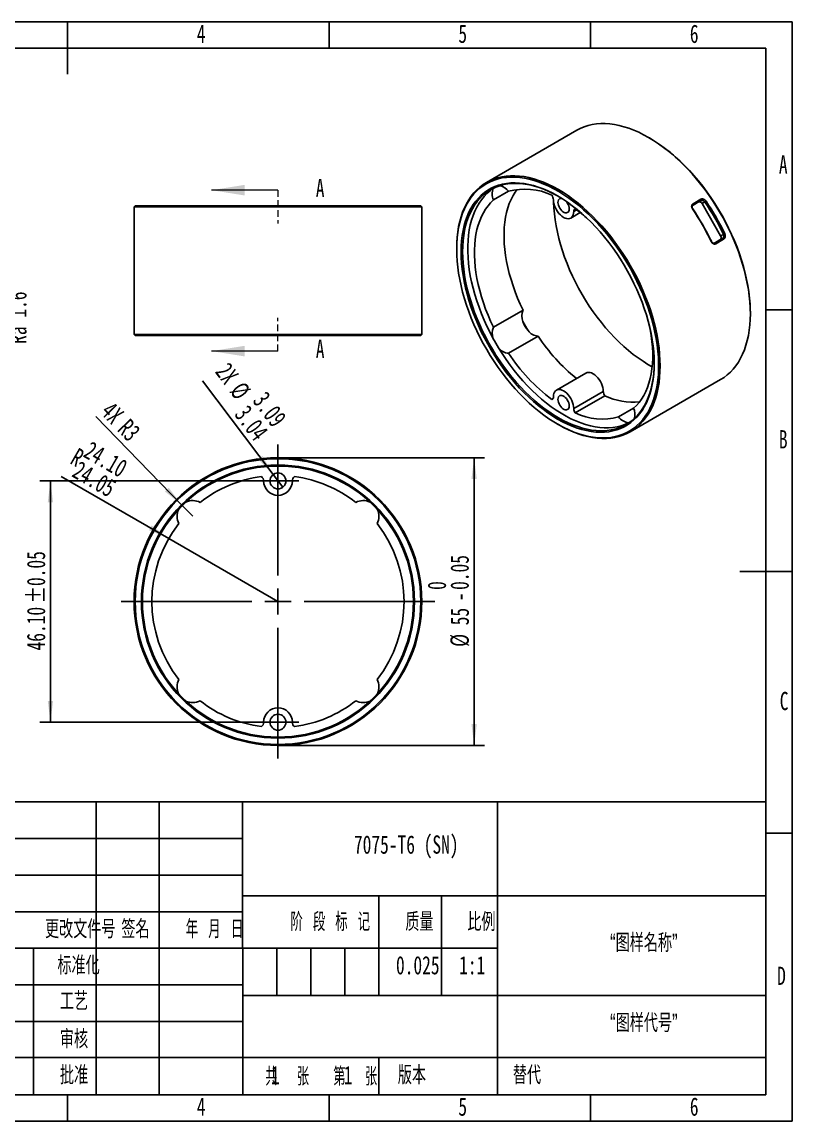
# Model space of a CAD drawing. Header units: millimetres. Extents: x 0 to 297, y 0 to 210.
# Drawn here: x 149.8 to 297, y 0 to 210 of the extents above; entities that cross this region are included whole.
import ezdxf

# ---------------------------------------------------------------- set-up
doc = ezdxf.new("R2010")
doc.units = ezdxf.units.MM
doc.linetypes.add('HIDDEN', pattern=[1.905, 1.27, -0.635])
doc.layers.add('图框', color=7, linetype='Continuous')
doc.styles.add('SLDTEXTSTYLE0', font='TXT', dxfattribs={"width": 0.7, "bigfont": 'bigfont'})
doc.styles.add('SLDTEXTSTYLE1', font='TXT', dxfattribs={"width": 0.6, "bigfont": 'bigfont'})
doc.styles.add('SLDTEXTSTYLE2', font='TXT', dxfattribs={"width": 0.614286, "bigfont": 'bigfont'})
doc.styles.add('SLDTEXTSTYLE3', font='TXT', dxfattribs={"width": 0.62, "bigfont": 'bigfont'})
doc.styles.add('SLDTEXTSTYLE5', font='TXT', dxfattribs={"width": 0.7})
doc.dimstyles.new('SLDDIMSTYLE0', dxfattribs={"dimtxt": 3.5, "dimasz": 4.08, "dimexe": 0, "dimexo": 0.0625, "dimgap": 0.875, "dimtad": 2, "dimrnd": 1e-09, "dimzin": 12, "dimdsep": 46, "dimtxsty": 'SLDTEXTSTYLE5', "dimsah": 1, "dimcen": 0, "dimadec": 0, "dimazin": 3, "dimtfac": 1, "dimtofl": 0, "dimtmove": 0, "dimatfit": 3, "dimfxl": 0, "dimfrac": 2, "dimtolj": 1, "dimtzin": 12, "dimarcsym": 0})
doc.dimstyles.new('SLDDIMSTYLE1', dxfattribs={"dimtxt": 3.5, "dimasz": 4.08, "dimexe": 0, "dimexo": 0.0625, "dimgap": 0.875, "dimtad": 2, "dimrnd": 1e-09, "dimzin": 12, "dimdsep": 46, "dimtxsty": 'SLDTEXTSTYLE5', "dimsah": 1, "dimcen": 0.09, "dimadec": 0, "dimazin": 3, "dimtol": 1, "dimtm": 0.05, "dimtfac": 1, "dimtofl": 0, "dimtmove": 0, "dimatfit": 3, "dimfxl": 0, "dimfrac": 2, "dimtolj": 1, "dimarcsym": 0})
doc.dimstyles.new('SLDDIMSTYLE2', dxfattribs={"dimtxt": 3.5, "dimasz": 4.08, "dimexe": 0, "dimexo": 0.0625, "dimgap": 0.875, "dimtad": 2, "dimrnd": 1e-09, "dimzin": 4, "dimdsep": 46, "dimtxsty": 'SLDTEXTSTYLE5', "dimsah": 1, "dimcen": 0, "dimadec": 0, "dimazin": 1, "dimlim": 1, "dimtm": 0.05, "dimtfac": 1, "dimtofl": 0, "dimtmove": 0, "dimatfit": 3, "dimfxl": 0, "dimfrac": 2, "dimtolj": 1, "dimtzin": 4, "dimarcsym": 0})
doc.dimstyles.new('SLDDIMSTYLE3', dxfattribs={"dimtxt": 3.5, "dimasz": 4.08, "dimexe": 0, "dimexo": 0.0625, "dimgap": 0.875, "dimtad": 2, "dimrnd": 1e-09, "dimzin": 12, "dimdsep": 46, "dimtxsty": 'SLDTEXTSTYLE5', "dimblk1": 'NONE', "dimsah": 1, "dimcen": 0, "dimadec": 0, "dimazin": 3, "dimlim": 1, "dimtp": 0.05, "dimtfac": 1, "dimtmove": 0, "dimatfit": 3, "dimldrblk": 'NONE', "dimfxl": 0, "dimfrac": 2, "dimtolj": 1, "dimtzin": 12, "dimarcsym": 0})
doc.dimstyles.new('SLDDIMSTYLE4', dxfattribs={"dimtxt": 3.5, "dimasz": 4.08, "dimexe": 0, "dimexo": 0.0625, "dimgap": 0.875, "dimtad": 2, "dimrnd": 1e-09, "dimzin": 4, "dimdsep": 46, "dimtxsty": 'SLDTEXTSTYLE5', "dimsah": 1, "dimcen": 0.09, "dimadec": 0, "dimazin": 1, "dimtol": 1, "dimtp": 0.05, "dimtm": 0.05, "dimtfac": 1, "dimtofl": 0, "dimtmove": 0, "dimatfit": 3, "dimfxl": 0, "dimfrac": 2, "dimtolj": 1, "dimarcsym": 0})

# ---------------------------------------------------------------- blocks, each defined once
blk = doc.blocks.new('_D')
at = {"layer": '图框'}
for q in [(163.94, 134.6), (182.43, 115.55)]:
    blk.add_line((180.34, 117.7), q, dxfattribs=at)
blk.add_arc((182.43, 115.55), 3, 100.4534, 154.3252, dxfattribs=at)
blk.add_solid([(180.34, 117.7), (177.86, 120.98), (177.13, 120.28)], dxfattribs=at)
at = {"layer": '图框', "char_height": 3.5, "attachment_point": 1, "rotation": 314.1435, "style": 'SLDTEXTSTYLE5'}
for s, insert in [('4X', (167.17, 137.73)), ('R3', (170.38, 134.43))]:
    blk.add_mtext(s, dxfattribs=dict(at, insert=insert))
blk = doc.blocks.new('_D_1')
at = {"layer": '图框'}
for p, q in [((198.73, 126.75), (238.23, 126.75)), ((236.23, 126.75), (236.23, 71.75)), ((198.73, 71.75), (238.23, 71.75))]:
    blk.add_line(p, q, dxfattribs=at)
for points in [[(236.23, 126.75), (235.72, 122.67), (236.74, 122.67)], [(236.23, 71.75), (236.74, 75.83), (235.72, 75.83)]]:
    blk.add_solid(points, dxfattribs=at)
at = {"layer": '图框', "char_height": 3.5, "attachment_point": 1, "rotation": 90, "style": 'SLDTEXTSTYLE5'}
for s, insert in [('0.05', (231.7, 101.48)), ('0', (227.35, 101.48)), ('-', (231.7, 99.32)), ('55', (231.72, 94.72)), ('%%c', (231.7, 90.6))]:
    blk.add_mtext(s, dxfattribs=dict(at, insert=insert))
blk = doc.blocks.new('_D_2')
at = {"layer": '图框'}
for q in [(157.31, 123.16), (198.73, 99.25)]:
    blk.add_line((177.86, 111.3), q, dxfattribs=at)
blk.add_solid([(177.86, 111.3), (174.58, 113.78), (174.07, 112.9)], dxfattribs=at)
at = {"layer": '图框', "char_height": 3.5, "attachment_point": 1, "rotation": 330, "style": 'SLDTEXTSTYLE5'}
for s, insert in [('R', (160.54, 128.75)), ('24.10', (163.06, 130.06)), ('24.05', (160.89, 126.28))]:
    blk.add_mtext(s, dxfattribs=dict(at, insert=insert))
blk = doc.blocks.new('_D_3')
at = {"layer": '图框'}
for q in [(184.33, 141.42), (199.64, 121.09)]:
    blk.add_line((197.81, 123.52), q, dxfattribs=at)
blk.add_solid([(197.81, 123.52), (195.76, 127.08), (194.95, 126.47)], dxfattribs=at)
at = {"layer": '图框', "char_height": 3.5, "attachment_point": 1, "rotation": 306.9819, "style": 'SLDTEXTSTYLE5'}
for s, insert in [('2X', (189.39, 145.23)), ('%%c', (192.17, 141.57)), ('3.09', (196.55, 139.71)), ('3.04', (193.07, 137.09))]:
    blk.add_mtext(s, dxfattribs=dict(at, insert=insert))
blk = doc.blocks.new('_None')
blk = doc.blocks.new('_D_4')
at = {"layer": '图框'}
for p, q in [((194.71, 122.3), (153.23, 122.3)), ((155.23, 122.3), (155.23, 76.2)), ((194.71, 76.2), (153.23, 76.2))]:
    blk.add_line(p, q, dxfattribs=at)
for points in [[(155.23, 122.3), (154.72, 118.22), (155.74, 118.22)], [(155.23, 76.2), (155.74, 80.28), (154.72, 80.28)]]:
    blk.add_solid(points, dxfattribs=at)
at = {"layer": '图框', "char_height": 3.5, "attachment_point": 1, "rotation": 90, "style": 'SLDTEXTSTYLE5'}
for s, insert in [('±0.05', (150.72, 98.89)), ('46.10', (150.72, 89.91))]:
    blk.add_mtext(s, dxfattribs=dict(at, insert=insert))
blk = doc.blocks.new('SW_CENTERMARKSYMBOL_0')
at = {"layer": '图框', "color": 0}
for p, q in [((0, 2.5), (0, 4.02)), ((0, 0), (0, 2.5)), ((-2.5, 0), (-4.02, 0)), ((0, 0), (-2.5, 0)), ((0, 0), (0, -2.5)), ((0, 0), (2.5, 0)), ((2.5, 0), (4.02, 0)), ((0, -2.5), (0, -4.02))]:
    blk.add_line(p, q, dxfattribs=at)
blk = doc.blocks.new('SW_CENTERMARKSYMBOL_1')
at = {"layer": '图框', "color": 0}
for p, q in [((0, 2.5), (0, 4.02)), ((0, 0), (0, 2.5)), ((-2.5, 0), (-4.02, 0)), ((0, 0), (-2.5, 0)), ((0, 0), (0, -2.5)), ((0, 0), (2.5, 0)), ((2.5, 0), (4.02, 0)), ((0, -2.5), (0, -4.02))]:
    blk.add_line(p, q, dxfattribs=at)
blk = doc.blocks.new('SW_CENTERMARKSYMBOL_2')
at = {"layer": '图框', "color": 0}
for p, q in [((0, 5), (0, 30)), ((0, 0), (0, 2.5)), ((-5, 0), (-30, 0)), ((0, 0), (-2.5, 0)), ((0, 0), (0, -2.5)), ((0, 0), (2.5, 0)), ((5, 0), (30, 0)), ((0, -5), (0, -30))]:
    blk.add_line(p, q, dxfattribs=at)
blk = doc.blocks.new('SW_SFSYMBOL_0')
at = {"layer": '图框', "color": 0}
for p, q in [((-14.33, 15.49), (-9.33, 18.44)), ((-14.33, 15.49), (-4.33, 9.59)), ((-4.33, 9.59), (-4.33, 0))]:
    blk.add_line(p, q, dxfattribs=at)
at = {"layer": '图框', "color": 0, "insert": (-4.51, 0), "char_height": 3.5, "attachment_point": 1, "rotation": 90, "style": 'SLDTEXTSTYLE5'}
blk.add_mtext('Ra 1.6', dxfattribs=at)

msp = doc.modelspace()

# ---------------------------------------------------------------- linework, layer by layer
at = {"color": 7, "linetype": 'Continuous', "lineweight": 25}
for p, q in [((255.84, 189.298), (238.586, 179.338)), ((269.733, 187.853), (269.592, 187.934)), ((242.797, 177.644), (239.926, 175.987)), ((171.427, 174.887), (171.227, 174.687)), ((171.227, 174.687), (171.227, 150.287)), ((226.227, 174.687), (171.227, 174.687)), ((171.427, 174.887), (226.027, 174.887)), ((226.227, 174.687), (226.027, 174.887)), ((226.227, 150.287), (226.227, 174.687)), ((278.08, 175.276), (279.537, 176.117)), ((278.08, 175.276), (278.096, 175.019)), ((279.553, 175.86), (278.096, 175.019)), ((279.537, 176.117), (279.553, 175.86)), ((280.334, 175.617), (279.804, 175.319)), ((283.352, 169.123), (279.804, 175.319)), ((280.562, 175.778), (280.334, 175.617)), ((254.7, 172.532), (256.516, 173.581)), ((277.974, 174.284), (278.029, 174.286)), ((281.577, 168.09), (281.548, 168.042)), ((282.197, 167.763), (283.226, 168.357)), ((282.24, 167.781), (283.697, 168.622)), ((283.912, 168.477), (282.455, 167.636)), ((283.697, 168.622), (283.226, 168.357)), ((283.882, 169.421), (283.352, 169.123)), ((283.697, 168.622), (283.912, 168.477)), ((283.882, 169.421), (284.136, 169.536)), ((232.89, 166.747), (232.89, 166.583)), ((282.24, 167.781), (282.455, 167.636)), ((239.926, 151.668), (245.583, 154.933)), ((289.034, 154.256), (289.034, 154.419)), ((171.227, 150.287), (171.427, 150.087)), ((171.227, 150.287), (226.227, 150.287)), ((226.027, 150.087), (171.427, 150.087)), ((226.027, 150.087), (226.227, 150.287)), ((248.452, 149.965), (242.795, 146.699)), ((257.607, 142.919), (251.95, 139.653)), ((266.084, 131.705), (283.337, 141.665)), ((260.926, 139.414), (255.27, 136.149)), ((251.228, 137.96), (251.085, 137.878)), ((261.221, 138.557), (255.565, 135.292)), ((263.855, 134.542), (266.724, 136.198)), ((252.191, 133.15), (252.332, 133.068))]:
    msp.add_line(p, q, dxfattribs=at)
at = {"color": 7, "linetype": 'Continuous', "lineweight": 18}
for p, q in [((198.727, 177.863), (186.027, 177.863)), ((198.727, 147.111), (186.027, 147.111))]:
    msp.add_line(p, q, dxfattribs=at)
at = {"color": 7, "linetype": 'HIDDEN', "lineweight": 18}
for p, q in [((198.727, 177.863), (198.727, 171.513)), ((198.727, 147.111), (198.727, 153.461))]:
    msp.add_line(p, q, dxfattribs=at)
at = {"color": 8, "linetype": 'Continuous', "lineweight": 25}
msp.add_line((255.827, 174.113), (255.27, 173.791), dxfattribs=at)
at = {"color": 7, "linetype": 'Continuous', "lineweight": 25, "flags": 128}
for points in [[(283.337, 141.665), (283.338, 141.666), (283.997, 142.084), (284.62, 142.559), (285.207, 143.088), (285.757, 143.672), (286.267, 144.309), (286.738, 144.996), (287.167, 145.733), (287.554, 146.517), (287.897, 147.347), (288.197, 148.221), (288.451, 149.136), (288.66, 150.091), (288.823, 151.082), (288.94, 152.109), (289.01, 153.167), (289.034, 154.256), (289.01, 155.371), (288.94, 156.511), (288.823, 157.672), (288.66, 158.852), (288.451, 160.048), (288.197, 161.257), (287.897, 162.477), (287.554, 163.703), (287.167, 164.934), (286.738, 166.166), (286.267, 167.397), (285.757, 168.623), (285.207, 169.841), (284.62, 171.049), (283.997, 172.243), (283.338, 173.422), (282.647, 174.581), (281.925, 175.718), (281.172, 176.83), (280.392, 177.915), (279.585, 178.97), (278.755, 179.993), (277.902, 180.981), (277.03, 181.931), (276.139, 182.842), (275.233, 183.711), (274.313, 184.536), (273.382, 185.315), (272.442, 186.046), (271.494, 186.728), (270.543, 187.358), (269.588, 187.936), (268.634, 188.46), (267.682, 188.928), (266.735, 189.34), (265.795, 189.695), (264.864, 189.991), (263.944, 190.228), (263.038, 190.405), (262.147, 190.523), (261.274, 190.58), (260.422, 190.576), (259.592, 190.513), (258.785, 190.389), (258.005, 190.204), (257.252, 189.961), (256.53, 189.658), (255.84, 189.298)], [(269.733, 187.853), (269.969, 187.715), (270.923, 187.123), (271.874, 186.479), (272.82, 185.783), (273.759, 185.038), (274.688, 184.245), (275.604, 183.406), (276.506, 182.524), (277.392, 181.6), (278.259, 180.637), (279.105, 179.637), (279.928, 178.603), (280.726, 177.537), (281.497, 176.441), (282.24, 175.319), (282.951, 174.173), (283.631, 173.006), (284.276, 171.82), (284.886, 170.62), (285.459, 169.407), (285.993, 168.184), (286.487, 166.955), (286.941, 165.723), (287.352, 164.49), (287.72, 163.26), (288.044, 162.036), (288.324, 160.82), (288.557, 159.616), (288.745, 158.426), (288.886, 157.254), (288.981, 156.102), (289.028, 154.974), (289.034, 154.419)], [(232.89, 166.747), (232.913, 167.835), (232.983, 168.894), (233.1, 169.92), (233.263, 170.912), (233.472, 171.866), (233.727, 172.782), (234.026, 173.655), (234.37, 174.485), (234.757, 175.27), (235.186, 176.006), (235.656, 176.694), (236.167, 177.33), (236.716, 177.914), (237.304, 178.444), (237.927, 178.919), (238.585, 179.337), (239.276, 179.698), (239.999, 180), (240.751, 180.244), (241.532, 180.428), (242.338, 180.552), (243.169, 180.616), (244.021, 180.62), (244.894, 180.563), (245.784, 180.445), (246.69, 180.268), (247.61, 180.031), (248.541, 179.735), (249.482, 179.38), (250.429, 178.968), (251.381, 178.5), (252.335, 177.976), (253.289, 177.398), (254.241, 176.768), (255.188, 176.086), (256.129, 175.355), (257.06, 174.575), (257.98, 173.751), (258.886, 172.882), (259.777, 171.971), (260.649, 171.021), (261.502, 170.033), (262.332, 169.01), (263.138, 167.955), (263.919, 166.87), (264.671, 165.758), (265.394, 164.62), (266.085, 163.461), (266.743, 162.283), (267.367, 161.089), (267.954, 159.881), (268.503, 158.663), (269.014, 157.437), (269.484, 156.206), (269.914, 154.974), (270.3, 153.743), (270.644, 152.517), (270.943, 151.297), (271.198, 150.088), (271.407, 148.892), (271.57, 147.712), (271.687, 146.551), (271.757, 145.411), (271.781, 144.296), (271.757, 143.207), (271.687, 142.149), (271.57, 141.122), (271.407, 140.131), (271.198, 139.176), (270.943, 138.261), (270.644, 137.387), (270.3, 136.557), (269.914, 135.773), (269.484, 135.036), (269.014, 134.349), (268.503, 133.712), (267.954, 133.128), (267.367, 132.598), (266.743, 132.124), (266.085, 131.705), (265.394, 131.345), (264.671, 131.042), (263.919, 130.798), (263.138, 130.614), (262.332, 130.49), (261.502, 130.426), (260.649, 130.423), (259.777, 130.48), (258.886, 130.597), (257.98, 130.775), (257.06, 131.012), (256.129, 131.308), (255.188, 131.662), (254.241, 132.074), (253.289, 132.543), (252.335, 133.066), (252.332, 133.068)], [(232.89, 166.583), (232.913, 165.467), (232.984, 164.327), (233.102, 163.165), (233.266, 161.983), (233.477, 160.786), (233.734, 159.576), (234.036, 158.355), (234.382, 157.128), (234.772, 155.896), (235.204, 154.663), (235.678, 153.432), (236.193, 152.206), (236.746, 150.988), (237.338, 149.781), (237.966, 148.588), (238.628, 147.411), (239.324, 146.254), (240.051, 145.119), (240.808, 144.01), (241.593, 142.929), (242.404, 141.878), (243.239, 140.861), (244.096, 139.879), (244.972, 138.935), (245.866, 138.032), (246.776, 137.171), (247.699, 136.355), (248.633, 135.586), (249.575, 134.865), (250.524, 134.195), (251.478, 133.577), (252.432, 133.012), (253.387, 132.502), (254.338, 132.048), (255.284, 131.651), (256.223, 131.313), (257.151, 131.034), (258.068, 130.814), (258.97, 130.655), (259.856, 130.556), (260.723, 130.518), (261.569, 130.541), (262.392, 130.625), (263.19, 130.77), (263.961, 130.975), (264.703, 131.24), (265.415, 131.565), (266.095, 131.947), (266.74, 132.388), (267.35, 132.884), (267.922, 133.436), (268.457, 134.042), (268.951, 134.7), (269.404, 135.408), (269.816, 136.166), (270.184, 136.971), (270.508, 137.821), (270.787, 138.714), (271.021, 139.649), (271.209, 140.621), (271.35, 141.631), (271.445, 142.673), (271.492, 143.748), (271.492, 144.85), (271.445, 145.979), (271.35, 147.131), (271.209, 148.303), (271.021, 149.493), (270.787, 150.697), (270.508, 151.912), (270.184, 153.137), (269.816, 154.367), (269.404, 155.6), (268.951, 156.832), (268.457, 158.061), (267.922, 159.283), (267.35, 160.496), (266.74, 161.697), (266.095, 162.882), (265.415, 164.049), (264.703, 165.195), (263.961, 166.317), (263.19, 167.413), (262.392, 168.479), (261.569, 169.514), (260.723, 170.514), (259.856, 171.477), (258.97, 172.4), (258.068, 173.283), (257.151, 174.121), (256.223, 174.914), (255.284, 175.659), (254.338, 176.355), (253.387, 177), (252.432, 177.592), (251.478, 178.129), (250.524, 178.611), (249.575, 179.037), (248.633, 179.404), (247.699, 179.713), (246.776, 179.963), (245.866, 180.152), (244.972, 180.281), (244.096, 180.35), (243.239, 180.357), (242.404, 180.303), (241.593, 180.189), (240.808, 180.014), (240.051, 179.779), (239.324, 179.484), (238.628, 179.13), (237.966, 178.719), (237.338, 178.25), (236.746, 177.726), (236.193, 177.147), (235.678, 176.515), (235.204, 175.831), (234.772, 175.098), (234.382, 174.316), (234.036, 173.488), (233.734, 172.616), (233.477, 171.702), (233.266, 170.749), (233.102, 169.757), (232.984, 168.731), (232.913, 167.672), (232.89, 166.583)], [(233.738, 166.094), (233.762, 167.159), (233.833, 168.195), (233.951, 169.198), (234.116, 170.166), (234.327, 171.095), (234.585, 171.985), (234.887, 172.832), (235.234, 173.635), (235.624, 174.39), (236.057, 175.098), (236.532, 175.754), (237.046, 176.359), (237.599, 176.91), (238.19, 177.405), (238.817, 177.845), (239.478, 178.226), (240.172, 178.55), (240.897, 178.814), (241.651, 179.018), (242.431, 179.161), (243.237, 179.244), (244.066, 179.265), (244.916, 179.226), (245.784, 179.125), (246.669, 178.963), (247.568, 178.741), (248.479, 178.46), (249.399, 178.119), (250.327, 177.72), (251.259, 177.264), (252.194, 176.751), (253.128, 176.184), (254.061, 175.564), (254.988, 174.892), (255.909, 174.17), (256.82, 173.4), (257.719, 172.584), (258.603, 171.724), (259.472, 170.823), (260.321, 169.881), (261.15, 168.903), (261.956, 167.89), (262.737, 166.845), (263.49, 165.771), (264.215, 164.67), (264.909, 163.546), (265.57, 162.401), (266.197, 161.237), (266.788, 160.06), (267.341, 158.87), (267.856, 157.671), (268.33, 156.467), (268.763, 155.26), (269.153, 154.053), (269.5, 152.85), (269.803, 151.654), (270.06, 150.467), (270.271, 149.294), (270.436, 148.135), (270.554, 146.996), (270.625, 145.878), (270.649, 144.785), (270.625, 143.72), (270.554, 142.684), (270.436, 141.681), (270.271, 140.713), (270.06, 139.784), (269.803, 138.894), (269.5, 138.047), (269.153, 137.244), (268.763, 136.489), (268.33, 135.782), (267.856, 135.125), (267.341, 134.52), (266.788, 133.969), (266.197, 133.474), (265.57, 133.034), (264.909, 132.653), (264.215, 132.329), (263.49, 132.065), (262.737, 131.861), (261.956, 131.718), (261.15, 131.635), (260.321, 131.614), (259.472, 131.653), (258.603, 131.754), (257.719, 131.916), (256.82, 132.138), (255.909, 132.419), (254.988, 132.76), (254.061, 133.159), (253.128, 133.616), (252.194, 134.128), (251.259, 134.695), (250.327, 135.315), (249.399, 135.987), (248.479, 136.709), (247.568, 137.479), (246.669, 138.295), (245.784, 139.155), (244.916, 140.056), (244.066, 140.998), (243.237, 141.976), (242.431, 142.989), (241.651, 144.034), (240.897, 145.108), (240.172, 146.209), (239.478, 147.333), (238.817, 148.478), (238.19, 149.642), (237.599, 150.82), (237.046, 152.009), (236.532, 153.208), (236.057, 154.412), (235.624, 155.619), (235.234, 156.826), (234.887, 158.029), (234.585, 159.225), (234.327, 160.412), (234.116, 161.586), (233.951, 162.744), (233.833, 163.883), (233.762, 165.001), (233.738, 166.094)], [(252.267, 176.708), (251.407, 177.178), (250.482, 177.631), (249.562, 178.027), (248.648, 178.365), (247.745, 178.644), (246.853, 178.865), (245.974, 179.025), (245.113, 179.125), (244.27, 179.164), (243.447, 179.143), (242.648, 179.061), (241.873, 178.919), (241.125, 178.716), (240.406, 178.454), (239.717, 178.133), (239.061, 177.755), (238.439, 177.319), (237.853, 176.827), (237.304, 176.28), (236.793, 175.68), (236.322, 175.029), (235.893, 174.327), (235.505, 173.577), (235.161, 172.78), (234.861, 171.94), (234.606, 171.057), (234.396, 170.134), (234.232, 169.174), (234.115, 168.179), (234.045, 167.151), (234.021, 166.094)], [(239.888, 149.48), (239.265, 150.657), (238.679, 151.85), (238.133, 153.053), (237.626, 154.265), (237.161, 155.481), (236.739, 156.699), (236.361, 157.916), (236.028, 159.127), (235.741, 160.331), (235.501, 161.523), (235.308, 162.701), (235.163, 163.861), (235.066, 165.001), (235.017, 166.117), (235.017, 167.206), (235.066, 168.266), (235.163, 169.294), (235.308, 170.287), (235.501, 171.242), (235.741, 172.156), (236.028, 173.029), (236.361, 173.856), (236.739, 174.636), (237.161, 175.367), (237.626, 176.046), (238.133, 176.673), (238.679, 177.245), (239.265, 177.761), (239.888, 178.22)], [(245.583, 154.933), (245.041, 156.087), (244.539, 157.251), (244.078, 158.42), (243.659, 159.592), (243.284, 160.764), (242.953, 161.931), (242.667, 163.091), (242.428, 164.241), (242.236, 165.376), (242.092, 166.495), (241.995, 167.593), (241.947, 168.668), (241.947, 169.717), (241.995, 170.736), (242.092, 171.723), (242.236, 172.674), (242.428, 173.588), (242.667, 174.462), (242.953, 175.292), (243.284, 176.078), (243.659, 176.816), (244.078, 177.504), (244.441, 178.014)], [(239.926, 151.668), (239.385, 152.822), (238.882, 153.985), (238.421, 155.155), (238.002, 156.327), (237.627, 157.498), (237.296, 158.666), (237.01, 159.826), (236.771, 160.975), (236.579, 162.111), (236.435, 163.229), (236.338, 164.328), (236.29, 165.403), (236.29, 166.451), (236.338, 167.47), (236.435, 168.457), (236.579, 169.409), (236.771, 170.323), (237.01, 171.196), (237.296, 172.027), (237.627, 172.812), (238.002, 173.55), (238.421, 174.238), (238.882, 174.875), (239.385, 175.459), (239.926, 175.987)], [(255.27, 173.791), (255.246, 173.454), (255.174, 173.152), (255.058, 172.894), (254.898, 172.686), (254.7, 172.532), (254.468, 172.437), (254.208, 172.404), (253.926, 172.431), (253.629, 172.52), (253.325, 172.668), (253.021, 172.872), (252.724, 173.125), (252.442, 173.423), (252.182, 173.757), (251.95, 174.12), (251.752, 174.502), (251.592, 174.895), (251.476, 175.288), (251.404, 175.671), (251.38, 176.036)], [(270.26, 144.118), (269.443, 144.583), (268.511, 145.165), (267.582, 145.8), (266.659, 146.487), (265.743, 147.223), (264.839, 148.007), (263.946, 148.836), (263.069, 149.708), (262.209, 150.622), (261.369, 151.574), (260.55, 152.563), (259.755, 153.585), (258.986, 154.639), (258.245, 155.721), (257.533, 156.828), (256.853, 157.958), (256.207, 159.108), (255.596, 160.274), (255.021, 161.454), (254.485, 162.645), (253.988, 163.844), (253.532, 165.046), (253.117, 166.251), (252.747, 167.453), (252.42, 168.651), (252.138, 169.84), (251.901, 171.019), (251.711, 172.183), (251.568, 173.33), (251.471, 174.457), (251.423, 175.546)], [(252.25, 175.534), (252.274, 175.779), (252.343, 175.986), (252.455, 176.145), (252.606, 176.251), (252.788, 176.299), (252.957, 176.293)], [(253.821, 175.729), (253.862, 175.679), (254.044, 175.421), (254.195, 175.141), (254.307, 174.852), (254.376, 174.565), (254.4, 174.293), (254.376, 174.049), (254.307, 173.842), (254.195, 173.682), (254.044, 173.576), (253.862, 173.529), (253.657, 173.542), (253.437, 173.615), (253.213, 173.744), (252.993, 173.925), (252.788, 174.149), (252.606, 174.407), (252.455, 174.686), (252.343, 174.976), (252.274, 175.263), (252.25, 175.534), (252.25, 175.534)], [(234.021, 166.094), (234.045, 165.009), (234.115, 163.9), (234.232, 162.769), (234.396, 161.62), (234.606, 160.455), (234.861, 159.278), (235.161, 158.091), (235.505, 156.897), (235.893, 155.7), (236.322, 154.502), (236.793, 153.307), (237.304, 152.117), (237.853, 150.937), (238.439, 149.768), (239.061, 148.613), (239.717, 147.477), (240.406, 146.361), (241.125, 145.269), (241.873, 144.203), (242.648, 143.166), (243.447, 142.161), (244.27, 141.19), (245.113, 140.256), (245.974, 139.361), (246.853, 138.508), (247.745, 137.698), (248.648, 136.934), (249.562, 136.218), (250.482, 135.551), (251.407, 134.935), (252.335, 134.373), (253.263, 133.864), (254.188, 133.412), (255.108, 133.016), (256.022, 132.677), (256.926, 132.398), (257.818, 132.178), (258.696, 132.017), (259.557, 131.917), (260.4, 131.878), (261.223, 131.899), (262.023, 131.981), (262.797, 132.124), (263.545, 132.326), (264.264, 132.588), (264.953, 132.909), (265.609, 133.288), (266.231, 133.724), (266.817, 134.216), (267.367, 134.762), (267.877, 135.362), (268.348, 136.014), (268.778, 136.716), (269.165, 137.465), (269.509, 138.262), (269.809, 139.102), (270.064, 139.985), (270.274, 140.908), (270.438, 141.868), (270.555, 142.863), (270.626, 143.891), (270.649, 144.867)], [(269.715, 152.017), (269.879, 151.21), (270.071, 150.074), (270.215, 148.956), (270.312, 147.858), (270.36, 146.783), (270.36, 145.734), (270.312, 144.715), (270.215, 143.728), (270.071, 142.777), (269.879, 141.863), (269.64, 140.989), (269.354, 140.159), (269.023, 139.373), (268.648, 138.635), (268.229, 137.947), (267.768, 137.31), (267.265, 136.727), (266.724, 136.198)], [(265.769, 133.392), (265.061, 133.082), (264.321, 132.833), (263.552, 132.645), (262.756, 132.52), (261.935, 132.457), (261.091, 132.457), (260.227, 132.519), (259.344, 132.644), (258.445, 132.832), (257.533, 133.081), (256.61, 133.391), (255.677, 133.761), (254.739, 134.191), (253.797, 134.679), (252.853, 135.224), (251.911, 135.824), (250.973, 136.477), (250.04, 137.183), (249.117, 137.939), (248.205, 138.744), (247.306, 139.594), (246.423, 140.488), (245.559, 141.423), (244.715, 142.398), (243.894, 143.409), (243.098, 144.453), (242.329, 145.528), (241.589, 146.632), (240.881, 147.76)], [(257.607, 142.919), (257.839, 143.013), (258.099, 143.047), (258.381, 143.019), (258.678, 142.93), (258.982, 142.783), (259.286, 142.579), (259.583, 142.326), (259.865, 142.028), (260.125, 141.694), (260.357, 141.331), (260.555, 140.949), (260.714, 140.556), (260.831, 140.163), (260.902, 139.78), (260.926, 139.414)], [(251.38, 138.394), (251.404, 138.731), (251.476, 139.033), (251.592, 139.291), (251.752, 139.499), (251.95, 139.653), (252.182, 139.748), (252.442, 139.782), (252.724, 139.754), (253.021, 139.665), (253.325, 139.517), (253.629, 139.314), (253.926, 139.06), (254.208, 138.762), (254.468, 138.428), (254.7, 138.065), (254.898, 137.683), (255.058, 137.291), (255.174, 136.898), (255.246, 136.514), (255.27, 136.149)], [(252.25, 137.892), (252.274, 138.136), (252.343, 138.343), (252.455, 138.503), (252.606, 138.609), (252.788, 138.656), (252.993, 138.644), (253.213, 138.571), (253.437, 138.441), (253.657, 138.26), (253.862, 138.036), (254.044, 137.779), (254.195, 137.499), (254.307, 137.209), (254.376, 136.923), (254.4, 136.651), (254.376, 136.406), (254.307, 136.2), (254.195, 136.04), (254.044, 135.934), (253.862, 135.886), (253.657, 135.899), (253.437, 135.972), (253.213, 136.102), (252.993, 136.283), (252.788, 136.507), (252.606, 136.764), (252.455, 137.044), (252.343, 137.333), (252.274, 137.62), (252.25, 137.892)]]:
    msp.add_lwpolyline(points, dxfattribs=at)
at = {"color": 7, "linetype": 'Continuous', "lineweight": 25}
for centre, radius in [((198.727, 99.252), 27.5), ((198.727, 99.252), 27.3), ((198.727, 99.252), 26.1), ((198.727, 99.252), 25.9), ((198.727, 122.302), 1.52), ((198.727, 76.202), 1.52)]:
    msp.add_circle(centre, radius, dxfattribs=at)
for centre, radius, start, end in [((240.226, 175.648), 3.253, 37.83852, 72.2086), ((242.513, 177.148), 2.835, 157.79242, 204.17437), ((245.94, 166.215), 11.853, 64.27194, 105.38629), ((249.8, 175.972), 1.582, 2.34504, 35.64489), ((255.756, 173.856), 0.49, 112.93852, 187.58481), ((237.899, 150.206), 29.882, 47.7472, 53.76061), ((279.293, 175.078), 0.565, 25.17096, 105.39151), ((241.333, 149.17), 47.123, 25.45172, 34.14133), ((241.275, 149.137), 47.468, 25.45172, 34.14133), ((238.687, 147.643), 47.468, 25.45172, 34.14133), ((239.028, 147.839), 47.123, 25.45172, 34.14133), ((282.897, 168.804), 0.556, 306.36243, 34.9291), ((248.008, 153.796), 2.678, 154.87865, 203.1148), ((242.351, 150.531), 2.678, 154.87865, 203.1148), ((284.869, 174.302), 44.845, 208.73146, 211.26854), ((250.358, 154.378), 5.082, 198.73508, 221.26492), ((279.212, 171.037), 44.845, 208.73146, 211.26854), ((248.679, 152.633), 2.677, 216.88415, 265.1281), ((278.764, 170.072), 36.375, 213.55715, 230.83341), ((243.022, 149.367), 2.677, 216.88415, 265.1281), ((272.395, 166.21), 35.452, 213.39091, 233.05267), ((262.507, 139.479), 1.582, 182.34504, 215.64489), ((250.894, 138.329), 0.49, 292.93852, 7.58481), ((266.618, 150.295), 12.919, 245.30867, 275.54292), ((256.85, 136.214), 1.582, 182.34504, 215.64489), ((260.71, 145.97), 11.853, 244.27194, 285.38629), ((266.153, 136.2), 2.834, 215.82453, 262.21373), ((263.877, 134.985), 3.094, 346.89244, 23.07731), ((198.727, 99.252), 24.1, 97.5516, 128.16433), ((194.921, 122.302), 1.056, 0, 52.77065), ((198.727, 122.302), 2.75, 180, 360), ((202.534, 122.302), 1.056, 127.22935, 180), ((198.727, 99.252), 24.1, 51.83567, 82.4484), ((182.429, 115.55), 3, 62.03142, 115.67476), ((215.026, 115.55), 3, 64.32524, 117.96858), ((182.429, 115.55), 3, 154.32524, 207.96858), ((215.026, 115.55), 3, 332.03142, 25.67476), ((198.727, 99.252), 24.1, 141.83567, 218.16433), ((198.727, 99.252), 24.1, 321.83567, 38.16433), ((182.429, 82.953), 3, 152.03142, 205.67476), ((215.026, 82.953), 3, 334.32524, 27.96858), ((182.429, 82.953), 3, 244.32524, 297.96858), ((198.727, 99.252), 24.1, 231.83567, 262.4484), ((198.727, 99.252), 24.1, 277.5516, 308.16433), ((215.026, 82.953), 3, 242.03142, 295.67476), ((198.727, 76.202), 2.75, 0, 180), ((194.921, 76.202), 1.056, 307.22935, 0), ((202.534, 76.202), 1.056, 180, 232.77065)]:
    msp.add_arc(centre, radius, start, end, dxfattribs=at)
for points, knots in [([(277.974, 174.284), (277.96, 174.306), (277.932, 174.35), (277.896, 174.419), (277.866, 174.49), (277.834, 174.587), (277.816, 174.684), (277.811, 174.779), (277.816, 174.872), (277.834, 174.961), (277.866, 175.043), (277.897, 175.1), (277.934, 175.152), (277.974, 175.196), (278.011, 175.229), (278.045, 175.254), (278.067, 175.268), (278.08, 175.276)], [0, 0, 0, 0, 0.0626446, 0.1253047, 0.1878698, 0.2508777, 0.3755486, 0.4382918, 0.5009335, 0.625276, 0.6880016, 0.7501793, 0.8122292, 0.8747603, 0.9248592, 0.9548727, 1, 1, 1, 1]), ([(278.096, 175.019), (278.082, 175.01), (278.055, 174.993), (278.007, 174.951), (277.957, 174.889), (277.917, 174.801), (277.898, 174.703), (277.9, 174.598), (277.919, 174.509), (277.944, 174.438), (277.969, 174.384), (277.997, 174.333), (278.02, 174.3), (278.029, 174.286)], [0, 0, 0, 0, 0.06243328, 0.12523757, 0.24970968, 0.37454082, 0.49899433, 0.62434858, 0.74911375, 0.81215044, 0.87472808, 0.94616684, 1, 1, 1, 1]), ([(279.537, 176.117), (279.548, 176.123), (279.569, 176.135), (279.609, 176.152), (279.659, 176.17), (279.721, 176.184), (279.789, 176.193), (279.859, 176.194), (279.931, 176.188), (280.002, 176.174), (280.074, 176.154), (280.145, 176.127), (280.214, 176.094), (280.281, 176.054), (280.346, 176.009), (280.407, 175.958), (280.463, 175.903), (280.516, 175.842), (280.547, 175.799), (280.562, 175.778)], [0, 0, 0, 0, 0.0357528, 0.0712781, 0.1243919, 0.1865696, 0.2491937, 0.3113435, 0.3734805, 0.4361669, 0.4986272, 0.5608444, 0.6234118, 0.6862546, 0.7486301, 0.8110868, 0.8740978, 0.9369908, 1, 1, 1, 1]), ([(280.334, 175.617), (280.324, 175.631), (280.3, 175.662), (280.26, 175.707), (280.214, 175.749), (280.152, 175.799), (280.068, 175.85), (279.96, 175.894), (279.85, 175.917), (279.742, 175.92), (279.658, 175.905), (279.595, 175.882), (279.567, 175.867), (279.553, 175.86)], [0, 0, 0, 0, 0.0540137, 0.125907, 0.1889494, 0.2514533, 0.3766568, 0.5014489, 0.6265919, 0.7508447, 0.8755731, 0.9379424, 1, 1, 1, 1]), ([(282.455, 167.636), (282.444, 167.63), (282.423, 167.618), (282.384, 167.601), (282.335, 167.584), (282.276, 167.571), (282.212, 167.566), (282.148, 167.568), (282.083, 167.578), (282.018, 167.595), (281.955, 167.62), (281.893, 167.652), (281.833, 167.691), (281.776, 167.736), (281.722, 167.787), (281.672, 167.844), (281.626, 167.905), (281.584, 167.972), (281.56, 168.019), (281.548, 168.042)], [0, 0, 0, 0, 0.0357528, 0.0712781, 0.1243919, 0.1865696, 0.2491937, 0.3113435, 0.3734805, 0.4361669, 0.4986272, 0.5608444, 0.6234118, 0.6862546, 0.7486301, 0.8110868, 0.8740978, 0.9369908, 1, 1, 1, 1]), ([(281.577, 168.09), (281.584, 168.075), (281.601, 168.039), (281.631, 167.989), (281.665, 167.94), (281.714, 167.883), (281.781, 167.822), (281.87, 167.768), (281.964, 167.736), (282.06, 167.726), (282.138, 167.738), (282.198, 167.759), (282.226, 167.774), (282.24, 167.781)], [0, 0, 0, 0, 0.0540137, 0.125907, 0.1889494, 0.2514533, 0.3766568, 0.5014489, 0.6265919, 0.7508447, 0.8755731, 0.9379424, 1, 1, 1, 1]), ([(283.697, 168.622), (283.711, 168.631), (283.738, 168.648), (283.789, 168.691), (283.845, 168.757), (283.897, 168.852), (283.932, 168.959), (283.948, 169.074), (283.946, 169.173), (283.935, 169.251), (283.922, 169.312), (283.904, 169.369), (283.889, 169.406), (283.882, 169.421)], [0, 0, 0, 0, 0.0624333, 0.1252376, 0.2497097, 0.3745408, 0.4989943, 0.6243486, 0.7491137, 0.8121504, 0.8747281, 0.9461668, 1, 1, 1, 1]), ([(284.136, 169.536), (284.147, 169.512), (284.169, 169.464), (284.194, 169.389), (284.213, 169.311), (284.23, 169.207), (284.235, 169.102), (284.227, 169), (284.21, 168.9), (284.181, 168.805), (284.141, 168.719), (284.104, 168.659), (284.063, 168.604), (284.02, 168.558), (283.982, 168.525), (283.947, 168.499), (283.925, 168.485), (283.912, 168.477)], [0, 0, 0, 0, 0.0626446, 0.1253047, 0.1878698, 0.2508777, 0.3755486, 0.4382918, 0.5009335, 0.625276, 0.6880016, 0.7501793, 0.8122292, 0.8747603, 0.9248592, 0.9548727, 1, 1, 1, 1])]:
    msp.add_open_spline(points, degree=3, knots=knots, dxfattribs=at)
at = {"color": 7, "linetype": 'Continuous', "lineweight": 18}
for points in [[(186.027, 177.863), (192.377, 176.847), (192.377, 178.879)], [(186.027, 147.111), (192.377, 146.095), (192.377, 148.127)]]:
    msp.add_solid(points, dxfattribs=at)
at = {"layer": '图框'}
for p, q in [((0, 210), (297, 210)), ((208.5, 210), (208.5, 205)), ((258.5, 210), (258.5, 205)), ((297, 0), (297, 210)), ((297, 155), (292, 155)), ((297, 55), (292, 55)), ((112, 54), (192, 54)), ((112, 47), (192, 47)), ((198.5, 33), (198.5, 24)), ((205, 33), (205, 24)), ((211.5, 33), (211.5, 24)), ((208.5, 0), (208.5, 5)), ((258.5, 0), (258.5, 5)), ((0, 0), (297, 0))]:
    msp.add_line(p, q, dxfattribs=at)
at = {"layer": '图框', "lineweight": 25}
for p, q in [((158.5, 210), (158.5, 200)), ((297, 105), (287, 105)), ((112, 61), (292, 61)), ((164, 61), (164, 5)), ((176, 61), (176, 5)), ((191.968, 61.052), (192.005, 5)), ((240.692, 61), (240.692, 5)), ((191.98, 43.052), (291.98, 43.052)), ((218, 43.069), (218, 24.069)), ((230, 43), (230, 24)), ((112, 40), (192, 40)), ((112, 33), (192, 33)), ((152, 33), (152, 5)), ((192.015, 33), (240.692, 33)), ((112, 26), (192, 26)), ((192, 24), (292, 24)), ((112, 19), (192, 19)), ((112, 12.166), (192, 12.166)), ((192, 12.166), (292, 12.166)), ((218, 12.166), (218, 5)), ((25, 5), (292, 5)), ((158.5, 0), (158.5, 5))]:
    msp.add_line(p, q, dxfattribs=at)
at = {"layer": '图框', "linetype": 'Continuous', "lineweight": 25}
for p in [(25, 205), (292, 5)]:
    msp.add_line(p, (292, 205), dxfattribs=at)

# ---------------------------------------------------------------- block references
at = {"layer": '图框'}
for name, p in [('SW_SFSYMBOL_0', (151.664, 148.501)), ('SW_CENTERMARKSYMBOL_2', (198.727, 99.252)), ('SW_CENTERMARKSYMBOL_1', (198.727, 122.302)), ('SW_CENTERMARKSYMBOL_0', (198.727, 76.202))]:
    msp.add_blockref(name, p, dxfattribs=at)

# ---------------------------------------------------------------- texts
at = {"color": 7, "linetype": 'Continuous', "char_height": 3.5, "attachment_point": 1, "style": 'SLDTEXTSTYLE5'}
for insert in [(205.957, 180.028), (205.957, 149.276)]:
    msp.add_mtext('A', dxfattribs=dict(at, insert=insert))
at = {"layer": '图框', "char_height": 3.5}
for s, insert, attachment_point, style in [('4', (184.044, 209.506), 2, 'SLDTEXTSTYLE5'), ('5', (234.044, 209.506), 2, 'SLDTEXTSTYLE5'), ('6', (278.297, 209.506), 2, 'SLDTEXTSTYLE5'), ('A', (295.32, 184.506), 2, 'SLDTEXTSTYLE5'), ('B', (295.32, 132.006), 2, 'SLDTEXTSTYLE5'), ('C', (295.482, 82.006), 2, 'SLDTEXTSTYLE5'), ('7075-T6 (SN)', (223.252, 54.577), 2, 'SLDTEXTSTYLE5'), ('阶 段 标 记', (208.724, 39.805), 2, 'SLDTEXTSTYLE2'), ('质量', (225.772, 39.805), 2, 'SLDTEXTSTYLE0'), ('比例', (237.619, 39.805), 2, 'SLDTEXTSTYLE0'), ('更改文件号', (160.937, 38.417), 2, 'SLDTEXTSTYLE0'), ('签名', (171.476, 38.417), 2, 'SLDTEXTSTYLE0'), ('年 月 日', (186.589, 38.417), 2, 'SLDTEXTSTYLE3'), ('“图样名称”', (268.671, 35.791), 2, 'SLDTEXTSTYLE0'), ('标准化', (160.613, 31.492), 2, 'SLDTEXTSTYLE0'), ('0.025', (225.455, 31.521), 2, 'SLDTEXTSTYLE5'), ('1:1', (235.858, 31.521), 2, 'SLDTEXTSTYLE5'), ('D', (294.984, 29.506), 2, 'SLDTEXTSTYLE5'), ('工艺', (159.736, 24.643), 2, 'SLDTEXTSTYLE0'), ('“图样代号”', (268.673, 20.49), 2, 'SLDTEXTSTYLE0'), ('审核', (159.736, 17.399), 2, 'SLDTEXTSTYLE0'), ('批准', (159.738, 10.523), 2, 'SLDTEXTSTYLE0'), ('共  张', (200.481, 10.262), 2, 'SLDTEXTSTYLE1'), ('第  张', (213.509, 10.262), 2, 'SLDTEXTSTYLE1'), ('版本', (224.339, 10.531), 2, 'SLDTEXTSTYLE0'), ('替代', (243.641, 10.531), 1, 'SLDTEXTSTYLE0'), ('1', (197.393, 10.531), 1, 'SLDTEXTSTYLE5'), ('1', (211.295, 10.531), 1, 'SLDTEXTSTYLE5'), ('4', (184.044, 4.506), 2, 'SLDTEXTSTYLE5'), ('5', (234.044, 4.506), 2, 'SLDTEXTSTYLE5'), ('6', (278.297, 4.506), 2, 'SLDTEXTSTYLE5')]:
    msp.add_mtext(s, dxfattribs=dict(at, insert=insert, attachment_point=attachment_point, style=style))

# ---------------------------------------------------------------- dimensions: what is measured, and where the dimension line sits
at = {"layer": '图框'}
dim = msp.add_diameter_dim_2p(p1=(199.642, 121.087), p2=(197.813, 123.516), text='2X <>', dimstyle='SLDDIMSTYLE3', dxfattribs=at)
dim.commit()
dim.dimension.update_dxf_attribs({"geometry": '_D_3', "text_midpoint": (188.478, 135.912), "dimtype": 163})
dim = msp.add_radius_dim(center=(182.429, 115.55), mpoint=(180.339, 117.703), text='4X <>', dimstyle='SLDDIMSTYLE0', dxfattribs=at)
dim.commit()
dim.dimension.update_dxf_attribs({"geometry": '_D', "text_midpoint": (166.542, 131.92), "dimtype": 164})
dim = msp.add_radius_dim(center=(198.727, 99.252), mpoint=(177.856, 111.302), dimstyle='SLDDIMSTYLE2', dxfattribs=at)
dim.commit()
dim.dimension.update_dxf_attribs({"geometry": '_D_2', "text_midpoint": (161.113, 120.968), "dimtype": 164})
dim = msp.add_linear_dim(base=(236.227, 71.752), p1=(198.727, 126.752), p2=(198.727, 71.752), angle=90, text='%%c<>', dimstyle='SLDDIMSTYLE1', dxfattribs=at)
dim.commit()
dim.dimension.update_dxf_attribs({"geometry": '_D_1', "text_midpoint": (236.227, 99.112), "dimtype": 160})
dim = msp.add_linear_dim(base=(155.227, 76.202), p1=(194.707, 122.302), p2=(194.707, 76.202), angle=90, dimstyle='SLDDIMSTYLE4', dxfattribs=at)
dim.commit()
dim.dimension.update_dxf_attribs({"geometry": '_D_4', "text_midpoint": (155.227, 99.112), "dimtype": 160})

doc.saveas('drawing.dxf')
